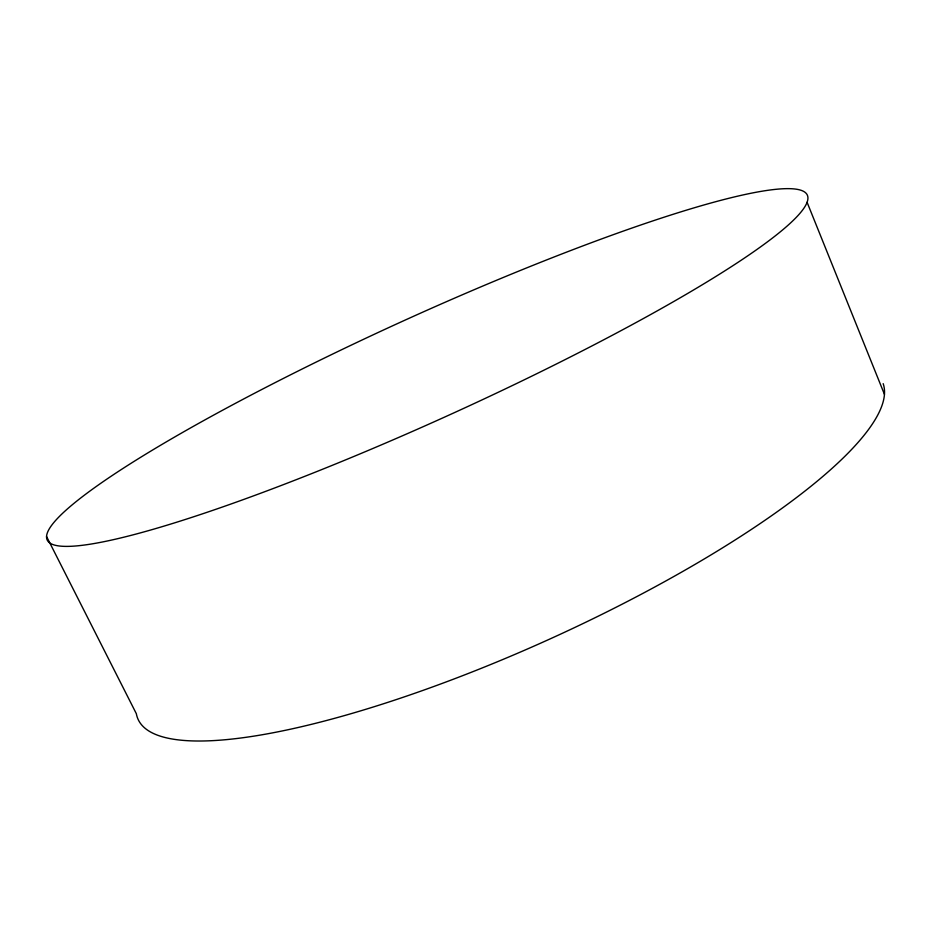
<?xml version="1.0" encoding="UTF-8"?>
<svg xmlns="http://www.w3.org/2000/svg" width="931" height="931" viewBox="0 0 931 931"><rect width="100%" height="100%" fill="white"/><g stroke="black" fill="none" stroke-linecap="round" stroke-linejoin="round"><path stroke-width="1.4" d="M46.55 536.5L136.345 713.716A408.651 96.999 -24.4 0 0 535.046 645.649A408.651 96.999 -24.4 0 0 883.17 383.653M807.084 202.283A417.356 52.322 -24.4 0 1 215.364 509.466A417.356 52.322 -24.4 0 1 259.26 390.799A417.356 52.322 -24.4 0 1 807.084 202.283L884.45 394.348"/></g></svg>
